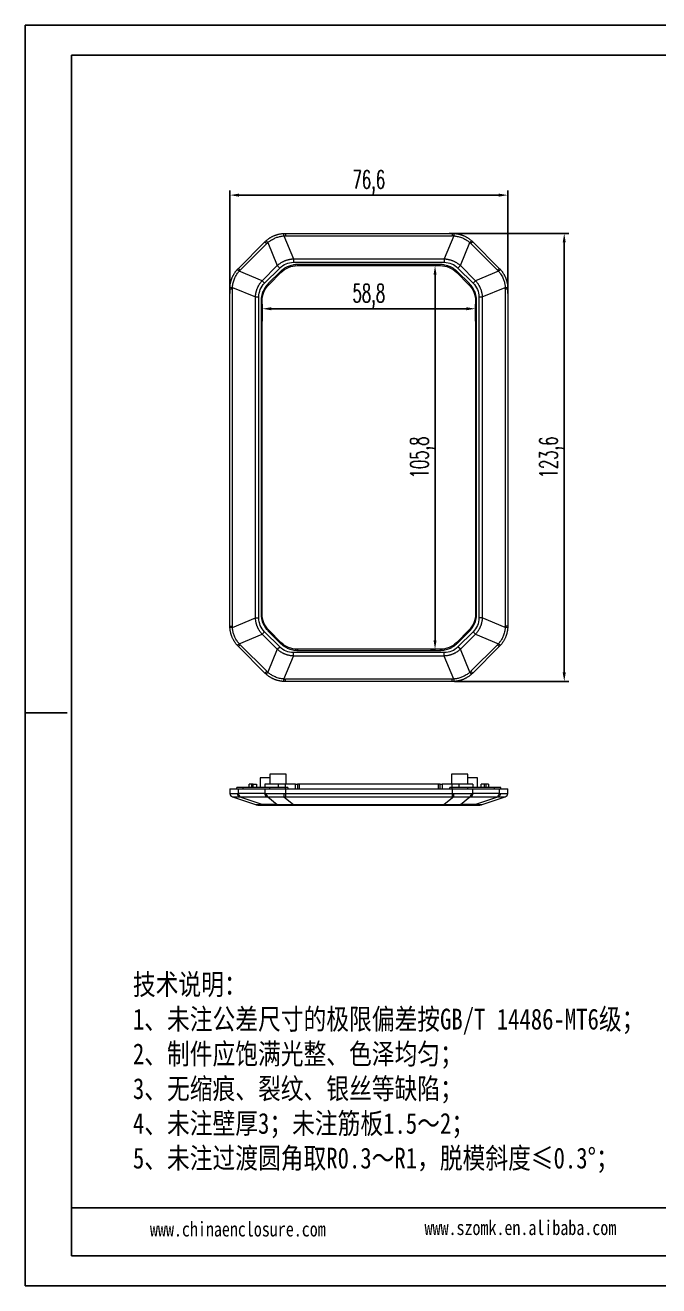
# Model space of a CAD drawing. Header units: inches. Extents: x 1153 to 4140, y 573 to 968.
# Drawn here: x 1796.2 to 1970.9, y 573 to 920.6 of the extents above; entities that cross this region are included whole.
import ezdxf

# ---------------------------------------------------------------- set-up
doc = ezdxf.new("R2010")
doc.units = ezdxf.units.IN
doc.layers.add('文字', color=81, linetype='Continuous')
doc.styles.add('SLDTEXTSTYLE2', font='TXT', dxfattribs={"width": 0.6, "bigfont": 'bigfont'})
doc.styles.add('宋体', font='', dxfattribs={"width": 0.8, "height": 3.5})
doc.styles.get('宋体').set_extended_font_data('SimSun')
doc.dimstyles.new('5', dxfattribs={"dimtxt": 5, "dimasz": 2.5, "dimexe": 1.25, "dimexo": 0.625, "dimtad": 1, "dimtxsty": 'SLDTEXTSTYLE2', "dimcen": 2.5, "dimclrd": 256, "dimclre": 256, "dimclrt": 256, "dimadec": 0, "dimazin": 0, "dimtfac": 1, "dimtmove": 0, "dimatfit": 3, "dimfxl": 1, "dimarcsym": 0})

# ---------------------------------------------------------------- blocks, each defined once
blk = doc.blocks.new('*D62')
at = {"lineweight": -2, "transparency": 16777216}
for p, q in [((1852.64, 846.6), (1852.64, 874.99)), ((1926.74, 873.74), (1855.14, 873.74)), ((1929.24, 846.6), (1929.24, 874.99))]:
    blk.add_line(p, q, dxfattribs=at)
at = {"transparency": 16777216}
for points in [[(1855.14, 874.15), (1855.14, 873.32), (1852.64, 873.74)], [(1926.74, 874.15), (1926.74, 873.32), (1929.24, 873.74)]]:
    blk.add_solid(points, dxfattribs=at)
at = {"layer": 'Defpoints', "color": 0, "transparency": 16777216}
for p in [(1852.64, 873.74), (1852.64, 845.97), (1929.24, 845.97)]:
    blk.add_point(p, dxfattribs=at)
at = {"transparency": 16777216, "insert": (1890.94, 877.28), "char_height": 5, "attachment_point": 5, "style": 'SLDTEXTSTYLE2'}
blk.add_mtext('76,6', dxfattribs=at)
blk = doc.blocks.new('*D63')
at = {"lineweight": -2, "transparency": 16777216}
for p, q in [((1913.06, 863.19), (1946.05, 863.19)), ((1944.8, 860.69), (1944.8, 742.09)), ((1914.55, 739.59), (1946.05, 739.59))]:
    blk.add_line(p, q, dxfattribs=at)
at = {"transparency": 16777216}
for points in [[(1944.38, 860.69), (1945.21, 860.69), (1944.8, 863.19)], [(1944.38, 742.09), (1945.21, 742.09), (1944.8, 739.59)]]:
    blk.add_solid(points, dxfattribs=at)
at = {"layer": 'Defpoints', "color": 0, "transparency": 16777216}
for p in [(1912.43, 863.19), (1913.92, 739.59), (1944.8, 739.59)]:
    blk.add_point(p, dxfattribs=at)
at = {"transparency": 16777216, "insert": (1941.25, 801.39), "char_height": 5, "attachment_point": 5, "rotation": 90, "style": 'SLDTEXTSTYLE2'}
blk.add_mtext('123,6', dxfattribs=at)
blk = doc.blocks.new('*D64')
at = {"lineweight": -2, "transparency": 16777216}
for p, q in [((1861.54, 839), (1861.54, 843.65)), ((1864.04, 842.4), (1917.84, 842.4)), ((1920.34, 839), (1920.34, 843.65))]:
    blk.add_line(p, q, dxfattribs=at)
at = {"transparency": 16777216}
for points in [[(1864.04, 842.82), (1864.04, 841.98), (1861.54, 842.4)], [(1917.84, 842.82), (1917.84, 841.98), (1920.34, 842.4)]]:
    blk.add_solid(points, dxfattribs=at)
at = {"layer": 'Defpoints', "color": 0, "transparency": 16777216}
for p in [(1920.34, 842.4), (1861.54, 838.37), (1920.34, 838.37)]:
    blk.add_point(p, dxfattribs=at)
at = {"transparency": 16777216, "insert": (1890.94, 845.94), "char_height": 5, "attachment_point": 5, "style": 'SLDTEXTSTYLE2'}
blk.add_mtext('58,8', dxfattribs=at)
blk = doc.blocks.new('*D65')
at = {"lineweight": -2, "transparency": 16777216}
for p, q in [((1909.13, 854.29), (1910.44, 854.29)), ((1909.19, 851.79), (1909.19, 750.99)), ((1909.31, 748.49), (1907.94, 748.49))]:
    blk.add_line(p, q, dxfattribs=at)
at = {"transparency": 16777216}
for points in [[(1908.77, 851.79), (1909.6, 851.79), (1909.19, 854.29)], [(1908.77, 750.99), (1909.6, 750.99), (1909.19, 748.49)]]:
    blk.add_solid(points, dxfattribs=at)
at = {"layer": 'Defpoints', "color": 0, "transparency": 16777216}
for p in [(1908.5, 854.29), (1909.19, 748.49), (1909.93, 748.49)]:
    blk.add_point(p, dxfattribs=at)
at = {"transparency": 16777216, "insert": (1905.65, 801.39), "char_height": 5, "attachment_point": 5, "rotation": 90, "style": 'SLDTEXTSTYLE2'}
blk.add_mtext('105,8', dxfattribs=at)

msp = doc.modelspace()

# ---------------------------------------------------------------- linework, layer by layer
for p, q in [((1796.218, 920.597), (2287.881, 920.597)), ((1796.218, 920.597), (1796.218, 572.957)), ((1808.94, 912.32), (2279.603, 912.32)), ((1808.94, 912.32), (1808.94, 581.234)), ((1796.218, 733.901), (1796.218, 572.957)), ((1807.784, 730.975), (1796.218, 730.975)), ((1981.626, 594.477), (1808.94, 594.477)), ((1808.94, 581.234), (2279.603, 581.234)), ((1796.218, 572.957), (2287.881, 572.957)), ((1796.218, 572.957), (2023.84, 572.957))]:
    msp.add_line(p, q)
at = {"color": 7, "linetype": 'Continuous', "lineweight": 15}
for p, q in [((1867.545, 862.499), (1870.172, 856.157)), ((1867.951, 863.195), (1867.951, 862.511)), ((1867.951, 863.195), (1913.924, 863.195)), ((1867.951, 862.511), (1913.924, 862.511)), ((1914.33, 862.499), (1911.702, 856.157)), ((1913.924, 863.195), (1913.924, 862.511)), ((1862.294, 860.852), (1854.98, 853.538)), ((1855.464, 853.054), (1862.778, 860.368)), ((1862.294, 860.852), (1862.778, 860.368)), ((1863.073, 860.647), (1865.7, 854.304)), ((1916.174, 854.304), (1918.802, 860.647)), ((1919.58, 860.852), (1919.097, 860.368)), ((1919.097, 860.368), (1926.411, 853.054)), ((1926.894, 853.538), (1919.58, 860.852)), ((1870.172, 856.157), (1870.172, 855.208)), ((1870.172, 856.157), (1911.702, 856.157)), ((1870.172, 855.208), (1911.702, 855.208)), ((1911.702, 856.157), (1911.702, 855.208)), ((1854.98, 853.538), (1855.464, 853.054)), ((1861.528, 850.132), (1855.185, 852.759)), ((1865.7, 854.304), (1861.528, 850.132)), ((1862.199, 849.461), (1866.371, 853.633)), ((1866.507, 852.609), (1863.223, 849.325)), ((1863.435, 849.113), (1866.719, 852.397)), ((1865.7, 854.304), (1866.371, 853.633)), ((1866.719, 852.397), (1866.507, 852.609)), ((1910.575, 854.595), (1871.3, 854.595)), ((1871.3, 854.595), (1871.3, 854.295)), ((1871.3, 854.295), (1910.575, 854.295)), ((1910.575, 854.295), (1910.575, 854.595)), ((1915.155, 852.397), (1915.368, 852.609)), ((1915.155, 852.397), (1918.44, 849.113)), ((1918.652, 849.325), (1915.368, 852.609)), ((1916.174, 854.304), (1915.504, 853.633)), ((1915.504, 853.633), (1919.676, 849.461)), ((1920.347, 850.132), (1916.174, 854.304)), ((1926.689, 852.759), (1920.347, 850.132)), ((1926.894, 853.538), (1926.411, 853.054)), ((1853.333, 848.287), (1859.675, 845.66)), ((1861.528, 850.132), (1862.199, 849.461)), ((1863.435, 849.113), (1863.223, 849.325)), ((1918.44, 849.113), (1918.652, 849.325)), ((1920.347, 850.132), (1919.676, 849.461)), ((1922.199, 845.66), (1928.542, 848.287)), ((1852.637, 847.881), (1853.321, 847.881)), ((1852.637, 754.908), (1852.637, 847.881)), ((1853.321, 754.908), (1853.321, 847.881)), ((1859.675, 757.13), (1859.675, 845.66)), ((1859.675, 845.66), (1860.624, 845.66)), ((1860.624, 757.13), (1860.624, 845.66)), ((1921.251, 845.66), (1921.251, 757.13)), ((1921.251, 845.66), (1922.199, 845.66)), ((1922.199, 845.66), (1922.199, 757.13)), ((1928.554, 847.881), (1928.554, 754.908)), ((1928.554, 847.881), (1929.237, 847.881)), ((1929.237, 847.881), (1929.237, 754.908)), ((1861.237, 844.532), (1861.237, 758.258)), ((1861.537, 844.532), (1861.237, 844.532)), ((1861.537, 758.258), (1861.537, 844.532)), ((1920.337, 844.532), (1920.337, 758.258)), ((1920.337, 844.532), (1920.637, 844.532)), ((1920.637, 758.258), (1920.637, 844.532)), ((1861.537, 758.258), (1861.237, 758.258)), ((1920.337, 758.258), (1920.637, 758.258)), ((1852.637, 754.908), (1853.321, 754.908)), ((1853.333, 754.503), (1859.675, 757.13)), ((1859.675, 757.13), (1860.624, 757.13)), ((1922.199, 757.13), (1921.251, 757.13)), ((1928.542, 754.503), (1922.199, 757.13)), ((1929.237, 754.908), (1928.554, 754.908)), ((1855.185, 750.03), (1861.528, 752.658)), ((1861.528, 752.658), (1862.199, 753.328)), ((1861.528, 752.658), (1865.7, 748.485)), ((1866.371, 749.156), (1862.199, 753.328)), ((1863.435, 753.677), (1863.223, 753.465)), ((1863.223, 753.465), (1866.507, 750.18)), ((1866.719, 750.392), (1863.435, 753.677)), ((1918.44, 753.677), (1915.155, 750.392)), ((1915.368, 750.18), (1918.652, 753.465)), ((1919.676, 753.328), (1915.504, 749.156)), ((1916.174, 748.485), (1920.347, 752.658)), ((1918.44, 753.677), (1918.652, 753.465)), ((1920.347, 752.658), (1919.676, 753.328)), ((1920.347, 752.658), (1926.689, 750.03)), ((1854.98, 749.252), (1855.464, 749.735)), ((1854.98, 749.252), (1862.294, 741.938)), ((1862.778, 742.421), (1855.464, 749.735)), ((1865.7, 748.485), (1863.073, 742.143)), ((1865.7, 748.485), (1866.371, 749.156)), ((1866.719, 750.392), (1866.507, 750.18)), ((1911.702, 747.582), (1870.172, 747.582)), ((1870.172, 746.633), (1870.172, 747.582)), ((1871.3, 748.495), (1871.3, 748.195)), ((1910.575, 748.495), (1871.3, 748.495)), ((1871.3, 748.195), (1910.575, 748.195)), ((1910.575, 748.495), (1910.575, 748.195)), ((1911.702, 746.633), (1911.702, 747.582)), ((1915.155, 750.392), (1915.368, 750.18)), ((1916.174, 748.485), (1915.504, 749.156)), ((1918.802, 742.143), (1916.174, 748.485)), ((1926.411, 749.735), (1919.097, 742.421)), ((1919.58, 741.938), (1926.894, 749.252)), ((1926.894, 749.252), (1926.411, 749.735)), ((1867.545, 740.29), (1870.172, 746.633)), ((1911.702, 746.633), (1870.172, 746.633)), ((1914.33, 740.29), (1911.702, 746.633)), ((1862.294, 741.938), (1862.778, 742.421)), ((1919.58, 741.938), (1919.097, 742.421)), ((1913.924, 740.279), (1867.951, 740.279)), ((1867.951, 739.595), (1867.951, 740.279)), ((1913.924, 739.595), (1867.951, 739.595)), ((1913.924, 739.595), (1913.924, 740.279)), ((1861.025, 713.036), (1860.977, 710.336)), ((1863.687, 713.036), (1861.025, 713.036)), ((1863.687, 714.036), (1863.687, 711.336)), ((1868.187, 714.036), (1863.687, 714.036)), ((1868.187, 711.336), (1868.187, 714.036)), ((1913.687, 714.036), (1913.687, 711.336)), ((1918.187, 714.036), (1913.687, 714.036)), ((1918.187, 711.336), (1918.187, 714.036)), ((1920.85, 713.036), (1918.187, 713.036)), ((1920.897, 710.336), (1920.85, 713.036)), ((1852.637, 710.036), (1852.637, 708.757)), ((1852.637, 710.036), (1854.98, 710.036)), ((1854.537, 710.036), (1854.537, 710.336)), ((1856.324, 710.336), (1854.537, 710.336)), ((1854.98, 708.757), (1854.98, 710.036)), ((1854.98, 710.036), (1862.294, 710.036)), ((1863.638, 710.336), (1856.324, 710.336)), ((1857.937, 710.336), (1857.937, 711.336)), ((1858.728, 711.336), (1857.937, 711.336)), ((1859.044, 711.336), (1858.728, 711.336)), ((1859.044, 710.336), (1859.044, 711.336)), ((1859.044, 711.336), (1859.963, 711.336)), ((1859.963, 711.336), (1859.963, 710.336)), ((1862.226, 711.336), (1862.226, 710.336)), ((1866.042, 711.336), (1862.226, 711.336)), ((1862.294, 710.036), (1867.951, 710.036)), ((1862.294, 710.036), (1862.294, 708.757)), ((1867.951, 710.336), (1863.638, 710.336)), ((1867.951, 711.336), (1866.042, 711.336)), ((1870.737, 711.336), (1867.951, 711.336)), ((1868.637, 710.336), (1867.951, 710.336)), ((1867.951, 710.036), (1867.951, 708.757)), ((1867.951, 710.036), (1913.924, 710.036)), ((1868.637, 710.336), (1868.637, 710.036)), ((1870.737, 711.336), (1871.237, 711.336)), ((1871.237, 711.336), (1871.237, 710.036)), ((1871.737, 711.336), (1871.237, 711.336)), ((1910.137, 711.336), (1871.737, 711.336)), ((1910.637, 711.336), (1910.137, 711.336)), ((1910.637, 710.036), (1910.637, 711.336)), ((1910.637, 711.336), (1911.137, 711.336)), ((1913.924, 711.336), (1911.137, 711.336)), ((1913.924, 710.336), (1913.237, 710.336)), ((1913.237, 710.036), (1913.237, 710.336)), ((1915.833, 711.336), (1913.924, 711.336)), ((1918.237, 710.336), (1913.924, 710.336)), ((1913.924, 710.036), (1913.924, 708.757)), ((1913.924, 710.036), (1919.58, 710.036)), ((1919.649, 711.336), (1915.833, 711.336)), ((1925.551, 710.336), (1918.237, 710.336)), ((1919.58, 708.757), (1919.58, 710.036)), ((1919.58, 710.036), (1926.894, 710.036)), ((1919.649, 711.336), (1919.649, 710.336)), ((1922.831, 711.336), (1921.911, 711.336)), ((1921.911, 710.336), (1921.911, 711.336)), ((1922.831, 710.336), (1922.831, 711.336)), ((1923.147, 711.336), (1922.831, 711.336)), ((1923.937, 711.336), (1923.147, 711.336)), ((1923.937, 711.336), (1923.937, 710.336)), ((1927.337, 710.336), (1925.551, 710.336)), ((1926.894, 710.036), (1926.894, 708.757)), ((1926.894, 710.036), (1929.237, 710.036)), ((1927.337, 710.036), (1927.337, 710.336)), ((1929.237, 708.757), (1929.237, 710.036)), ((1853.333, 707.805), (1859.675, 705.69)), ((1862.294, 708.757), (1854.98, 708.757)), ((1861.528, 705.69), (1855.185, 707.805)), ((1855.464, 707.809), (1862.778, 707.809)), ((1863.073, 707.805), (1865.7, 705.69)), ((1867.545, 707.805), (1870.172, 705.69)), ((1867.951, 708.757), (1867.951, 707.809)), ((1867.951, 708.757), (1913.924, 708.757)), ((1867.951, 707.809), (1913.924, 707.809)), ((1914.33, 707.805), (1911.702, 705.69)), ((1913.924, 708.757), (1913.924, 707.809)), ((1916.174, 705.69), (1918.802, 707.805)), ((1919.097, 707.809), (1926.411, 707.809)), ((1926.894, 708.757), (1919.58, 708.757)), ((1926.689, 707.805), (1920.347, 705.69)), ((1922.199, 705.69), (1928.542, 707.805)), ((1859.839, 705.675), (1860.144, 705.575)), ((1865.7, 705.69), (1861.528, 705.69)), ((1862.199, 705.536), (1866.371, 705.536)), ((1870.172, 705.69), (1911.702, 705.69)), ((1870.172, 705.69), (1870.172, 705.536)), ((1870.172, 705.536), (1911.702, 705.536)), ((1911.702, 705.69), (1911.702, 705.536)), ((1915.504, 705.536), (1919.676, 705.536)), ((1920.347, 705.69), (1916.174, 705.69)), ((1921.731, 705.575), (1922.035, 705.675))]:
    msp.add_line(p, q, dxfattribs=at)
at = {"color": 8, "linetype": 'Continuous', "lineweight": 15}
for p, q in [((1856.324, 710.036), (1856.324, 710.336)), ((1858.728, 710.336), (1858.728, 711.336)), ((1863.638, 710.036), (1863.638, 710.336)), ((1866.042, 710.336), (1866.042, 711.336)), ((1867.951, 710.336), (1867.951, 711.336)), ((1867.951, 710.036), (1867.951, 710.336)), ((1870.737, 710.036), (1870.737, 711.336)), ((1871.737, 711.336), (1871.737, 710.036)), ((1910.137, 710.036), (1910.137, 711.336)), ((1911.137, 711.336), (1911.137, 710.036)), ((1913.924, 710.336), (1913.924, 711.336)), ((1913.924, 710.036), (1913.924, 710.336)), ((1915.833, 710.336), (1915.833, 711.336)), ((1918.237, 710.036), (1918.237, 710.336)), ((1923.147, 711.336), (1923.147, 710.336)), ((1925.551, 710.036), (1925.551, 710.336))]:
    msp.add_line(p, q, dxfattribs=at)
at = {"color": 7, "linetype": 'Continuous', "lineweight": 15}
for centre, radius, start, end in [((1859.883, 862.191), 7.668, 2.30075, 7.41719), ((1921.992, 862.191), 7.668, 172.58281, 177.69925), ((1868.709, 865.847), 7.668, 217.58281, 222.69925), ((1913.166, 865.847), 7.668, 317.30075, 322.41719), ((1849.985, 847.123), 7.668, 47.30075, 52.41719), ((1931.89, 847.123), 7.668, 127.58281, 132.69925), ((1853.641, 855.949), 7.668, 262.58281, 267.69925), ((1928.234, 855.949), 7.668, 272.30075, 277.41719), ((1853.641, 746.84), 7.668, 92.30075, 97.41719), ((1928.234, 746.84), 7.668, 82.58281, 87.69925), ((1849.985, 755.666), 7.668, 307.58281, 312.69925), ((1931.89, 755.666), 7.668, 227.30075, 232.41719), ((1868.709, 736.942), 7.668, 137.30075, 142.41719), ((1913.166, 736.942), 7.668, 37.58281, 42.69925), ((1859.883, 740.598), 7.668, 352.58281, 357.69925), ((1921.992, 740.598), 7.668, 182.30075, 187.41719), ((1853.637, 708.757), 1, 180, 251.56505), ((1853.649, 708.751), 0.998, 179.8977, 251.53352), ((1855.692, 708.703), 1.032, 177.20915, 240.55502), ((1856.008, 708.683), 1.03, 175.88916, 238.12232), ((1863.322, 708.683), 1.03, 175.88916, 238.12232), ((1863.659, 708.654), 1.032, 174.48419, 235.40972), ((1875.351, 708.758), 7.864, 180.03299, 186.96222), ((1906.523, 708.758), 7.864, 353.0381, 359.9668), ((1918.216, 708.654), 1.032, 304.5905, 5.51559), ((1918.553, 708.683), 1.03, 301.87782, 4.11053), ((1925.867, 708.683), 1.03, 301.87754, 4.11081), ((1926.182, 708.703), 1.032, 299.44495, 2.79105), ((1928.226, 708.751), 0.998, 288.46671, 0.10207), ((1928.237, 708.757), 1, 288.43495, 0), ((1860.624, 708.536), 3, 251.56505, 270), ((1862.206, 707.105), 1.569, 244.40082, 269.74839), ((1866.378, 707.105), 1.568, 244.40049, 269.74872), ((1915.497, 707.105), 1.568, 270.25136, 295.59943), ((1919.669, 707.105), 1.568, 270.25128, 295.59951), ((1921.251, 708.536), 3, 270, 288.43495)]:
    msp.add_arc(centre, radius, start, end, dxfattribs=at)
for points, knots in [([(1862.632, 861.17), (1862.703, 861.232), (1862.844, 861.355), (1863.065, 861.531), (1863.291, 861.699), (1863.523, 861.859), (1863.76, 862.011), (1864.003, 862.155), (1864.251, 862.289), (1864.503, 862.415), (1864.759, 862.532), (1865.02, 862.64), (1865.284, 862.739), (1865.551, 862.828), (1865.821, 862.908), (1866.094, 862.978), (1866.37, 863.039), (1866.647, 863.089), (1866.926, 863.13), (1867.206, 863.162), (1867.393, 863.175), (1867.487, 863.181)], [0, 0, 0, 0, 0.0526358, 0.1052702, 0.1579034, 0.2105355, 0.2631667, 0.3157971, 0.3684269, 0.4210563, 0.4736855, 0.5263145, 0.5789437, 0.6315731, 0.6842029, 0.7368333, 0.7894645, 0.8420966, 0.8947298, 0.9473642, 1, 1, 1, 1]), ([(1863.073, 860.647), (1863.143, 860.706), (1863.317, 860.854), (1863.645, 861.102), (1864.096, 861.403), (1864.614, 861.692), (1865.135, 861.931), (1865.618, 862.113), (1866.089, 862.258), (1866.569, 862.371), (1867.054, 862.455), (1867.382, 862.485), (1867.545, 862.499)], [0, 0, 0, 0, 0.0556245, 0.1392341, 0.2508082, 0.3856401, 0.4999802, 0.5999714, 0.6999586, 0.799947, 0.8999513, 1, 1, 1, 1]), ([(1867.487, 863.181), (1867.564, 863.185), (1867.719, 863.193), (1867.874, 863.194), (1867.951, 863.195)], [0, 0, 0, 0, 0.500088, 1, 1, 1, 1]), ([(1913.924, 863.195), (1914.001, 863.194), (1914.156, 863.193), (1914.31, 863.185), (1914.387, 863.181)], [0, 0, 0, 0, 0.499912, 1, 1, 1, 1]), ([(1914.33, 862.499), (1914.262, 862.503), (1914.127, 862.509), (1913.991, 862.51), (1913.924, 862.511)], [0, 0, 0, 0, 0.5000231, 1, 1, 1, 1]), ([(1914.33, 862.499), (1914.42, 862.492), (1914.648, 862.473), (1915.056, 862.417), (1915.588, 862.311), (1916.158, 862.149), (1916.696, 861.949), (1917.166, 861.736), (1917.601, 861.505), (1918.021, 861.246), (1918.424, 860.963), (1918.676, 860.752), (1918.802, 860.647)], [0, 0, 0, 0, 0.0556245, 0.1392341, 0.2508082, 0.3856401, 0.4999802, 0.5999714, 0.6999586, 0.799947, 0.8999513, 1, 1, 1, 1]), ([(1914.387, 863.181), (1914.481, 863.175), (1914.669, 863.162), (1914.949, 863.13), (1915.228, 863.089), (1915.505, 863.039), (1915.78, 862.978), (1916.053, 862.908), (1916.324, 862.828), (1916.591, 862.739), (1916.855, 862.64), (1917.115, 862.532), (1917.372, 862.415), (1917.624, 862.289), (1917.872, 862.155), (1918.114, 862.011), (1918.352, 861.859), (1918.584, 861.699), (1918.81, 861.531), (1919.031, 861.355), (1919.172, 861.232), (1919.243, 861.17)], [0, 0, 0, 0, 0.0526358, 0.1052702, 0.1579034, 0.2105355, 0.2631667, 0.3157971, 0.3684269, 0.4210563, 0.4736855, 0.5263145, 0.5789437, 0.6315731, 0.6842029, 0.7368333, 0.7894645, 0.8420966, 0.8947298, 0.9473642, 1, 1, 1, 1]), ([(1862.294, 860.852), (1862.349, 860.906), (1862.459, 861.015), (1862.574, 861.118), (1862.632, 861.17)], [0, 0, 0, 0, 0.499912, 1, 1, 1, 1]), ([(1919.243, 861.17), (1919.3, 861.118), (1919.415, 861.015), (1919.525, 860.906), (1919.58, 860.852)], [0, 0, 0, 0, 0.500088, 1, 1, 1, 1]), ([(1865.7, 854.304), (1865.771, 854.367), (1865.911, 854.491), (1866.129, 854.667), (1866.35, 854.834), (1866.577, 854.991), (1866.807, 855.138), (1867.042, 855.276), (1867.281, 855.404), (1867.524, 855.522), (1867.771, 855.63), (1868.022, 855.728), (1868.277, 855.817), (1868.537, 855.895), (1868.8, 855.964), (1869.067, 856.023), (1869.338, 856.072), (1869.613, 856.11), (1869.891, 856.14), (1870.078, 856.151), (1870.172, 856.157)], [0, 0, 0, 0, 0.05721063, 0.11384505, 0.16997044, 0.22565581, 0.28097182, 0.33599057, 0.39078531, 0.44543019, 0.5, 0.55456981, 0.60921469, 0.66400943, 0.71902818, 0.77434419, 0.83002956, 0.88615495, 0.94278937, 1, 1, 1, 1]), ([(1911.702, 856.157), (1911.796, 856.151), (1911.984, 856.14), (1912.262, 856.11), (1912.537, 856.072), (1912.808, 856.023), (1913.075, 855.964), (1913.338, 855.895), (1913.597, 855.817), (1913.853, 855.728), (1914.104, 855.63), (1914.351, 855.522), (1914.594, 855.404), (1914.833, 855.276), (1915.068, 855.138), (1915.298, 854.991), (1915.524, 854.834), (1915.746, 854.667), (1915.964, 854.491), (1916.104, 854.367), (1916.174, 854.304)], [0, 0, 0, 0, 0.0572106, 0.113845, 0.1699704, 0.2256558, 0.2809718, 0.3359906, 0.3907853, 0.4454302, 0.5, 0.5545698, 0.6092147, 0.6640094, 0.7190282, 0.7743442, 0.8300296, 0.886155, 0.9427894, 1, 1, 1, 1]), ([(1852.651, 848.345), (1852.657, 848.439), (1852.67, 848.626), (1852.702, 848.906), (1852.743, 849.185), (1852.793, 849.462), (1852.854, 849.738), (1852.924, 850.011), (1853.004, 850.281), (1853.093, 850.548), (1853.192, 850.812), (1853.3, 851.073), (1853.417, 851.329), (1853.543, 851.582), (1853.678, 851.829), (1853.821, 852.072), (1853.973, 852.309), (1854.133, 852.541), (1854.301, 852.767), (1854.477, 852.988), (1854.6, 853.13), (1854.662, 853.2)], [0, 0, 0, 0, 0.0526358, 0.1052702, 0.1579034, 0.2105355, 0.2631667, 0.3157971, 0.3684269, 0.4210563, 0.4736855, 0.5263145, 0.5789437, 0.6315731, 0.6842029, 0.7368333, 0.7894645, 0.8420966, 0.8947298, 0.9473642, 1, 1, 1, 1]), ([(1853.333, 848.287), (1853.34, 848.378), (1853.359, 848.606), (1853.415, 849.014), (1853.521, 849.545), (1853.683, 850.116), (1853.883, 850.653), (1854.096, 851.124), (1854.327, 851.559), (1854.586, 851.978), (1854.869, 852.381), (1855.08, 852.633), (1855.185, 852.759)], [0, 0, 0, 0, 0.0556245, 0.1392341, 0.2508082, 0.3856401, 0.4999802, 0.5999714, 0.6999586, 0.799947, 0.8999513, 1, 1, 1, 1]), ([(1854.662, 853.2), (1854.714, 853.258), (1854.818, 853.373), (1854.926, 853.483), (1854.98, 853.538)], [0, 0, 0, 0, 0.500088, 1, 1, 1, 1]), ([(1871.3, 854.595), (1871.231, 854.594), (1871.083, 854.593), (1870.846, 854.581), (1870.58, 854.558), (1870.285, 854.52), (1869.823, 854.438), (1869.289, 854.299), (1868.709, 854.084), (1868.142, 853.825), (1867.612, 853.514), (1867.136, 853.171), (1866.794, 852.886), (1866.597, 852.696), (1866.507, 852.609)], [0, 0, 0, 0, 0.0389506, 0.0835395, 0.1337392, 0.1895055, 0.2507782, 0.3982809, 0.5000826, 0.5989604, 0.7493541, 0.8458529, 0.92946, 1, 1, 1, 1]), ([(1866.719, 852.397), (1867.323, 853.001), (1868.035, 853.499), (1869.59, 854.143), (1870.44, 854.295), (1871.3, 854.295)], [0, 0, 0, 0, 0.5, 0.5, 1, 1, 1, 1]), ([(1915.368, 852.609), (1915.318, 852.658), (1915.212, 852.762), (1915.036, 852.921), (1914.832, 853.092), (1914.597, 853.274), (1914.213, 853.543), (1913.736, 853.823), (1913.174, 854.081), (1912.59, 854.298), (1911.995, 854.454), (1911.416, 854.547), (1910.973, 854.588), (1910.7, 854.593), (1910.575, 854.595)], [0, 0, 0, 0, 0.0389506, 0.0835395, 0.1337392, 0.1895055, 0.2507782, 0.3982809, 0.5000826, 0.5989604, 0.7493541, 0.8458529, 0.92946, 1, 1, 1, 1]), ([(1910.575, 854.295), (1911.429, 854.295), (1912.284, 854.143), (1913.839, 853.499), (1914.547, 853.006), (1915.155, 852.397)], [0, 0, 0, 0, 0.5, 0.5, 1, 1, 1, 1]), ([(1926.689, 852.759), (1926.748, 852.689), (1926.896, 852.515), (1927.145, 852.187), (1927.446, 851.736), (1927.735, 851.218), (1927.973, 850.697), (1928.156, 850.214), (1928.3, 849.743), (1928.413, 849.263), (1928.498, 848.778), (1928.527, 848.451), (1928.542, 848.287)], [0, 0, 0, 0, 0.0556245, 0.1392341, 0.2508082, 0.3856401, 0.4999802, 0.5999714, 0.6999586, 0.799947, 0.8999513, 1, 1, 1, 1]), ([(1926.894, 853.538), (1926.948, 853.483), (1927.057, 853.373), (1927.161, 853.258), (1927.213, 853.2)], [0, 0, 0, 0, 0.499912, 1, 1, 1, 1]), ([(1927.213, 853.2), (1927.274, 853.13), (1927.398, 852.988), (1927.574, 852.767), (1927.742, 852.541), (1927.902, 852.309), (1928.054, 852.072), (1928.197, 851.829), (1928.332, 851.582), (1928.458, 851.329), (1928.575, 851.073), (1928.683, 850.812), (1928.781, 850.548), (1928.871, 850.281), (1928.95, 850.011), (1929.021, 849.738), (1929.081, 849.462), (1929.132, 849.185), (1929.173, 848.906), (1929.205, 848.626), (1929.217, 848.439), (1929.224, 848.345)], [0, 0, 0, 0, 0.0526358, 0.1052702, 0.1579034, 0.2105355, 0.2631667, 0.3157971, 0.3684269, 0.4210563, 0.4736855, 0.5263145, 0.5789437, 0.6315731, 0.6842029, 0.7368333, 0.7894645, 0.8420966, 0.8947298, 0.9473642, 1, 1, 1, 1]), ([(1852.637, 847.881), (1852.638, 847.958), (1852.639, 848.113), (1852.647, 848.268), (1852.651, 848.345)], [0, 0, 0, 0, 0.499912, 1, 1, 1, 1]), ([(1853.333, 848.287), (1853.329, 848.219), (1853.323, 848.084), (1853.322, 847.949), (1853.321, 847.881)], [0, 0, 0, 0, 0.50002309, 1, 1, 1, 1]), ([(1859.675, 845.66), (1859.681, 845.754), (1859.692, 845.941), (1859.722, 846.219), (1859.761, 846.494), (1859.809, 846.765), (1859.868, 847.032), (1859.937, 847.295), (1860.016, 847.555), (1860.104, 847.81), (1860.202, 848.061), (1860.31, 848.308), (1860.428, 848.552), (1860.556, 848.79), (1860.694, 849.025), (1860.841, 849.256), (1860.998, 849.482), (1861.165, 849.703), (1861.341, 849.921), (1861.465, 850.061), (1861.528, 850.132)], [0, 0, 0, 0, 0.05721063, 0.11384505, 0.16997044, 0.22565581, 0.28097182, 0.33599057, 0.39078531, 0.44543019, 0.5, 0.55456981, 0.60921469, 0.66400943, 0.71902818, 0.77434419, 0.83002956, 0.88615495, 0.94278937, 1, 1, 1, 1]), ([(1863.223, 849.325), (1863.174, 849.276), (1863.071, 849.17), (1862.912, 848.994), (1862.74, 848.789), (1862.558, 848.554), (1862.289, 848.17), (1862.009, 847.694), (1861.751, 847.132), (1861.534, 846.548), (1861.378, 845.953), (1861.285, 845.374), (1861.244, 844.931), (1861.239, 844.657), (1861.237, 844.532)], [0, 0, 0, 0, 0.0389506, 0.0835395, 0.1337392, 0.1895055, 0.2507782, 0.3982809, 0.5000826, 0.5989604, 0.7493541, 0.8458529, 0.92946, 1, 1, 1, 1]), ([(1861.537, 844.532), (1861.537, 845.386), (1861.689, 846.241), (1862.333, 847.797), (1862.826, 848.505), (1863.435, 849.113)], [0, 0, 0, 0, 0.5, 0.5, 1, 1, 1, 1]), ([(1918.44, 849.113), (1919.044, 848.509), (1919.542, 847.797), (1920.186, 846.242), (1920.337, 845.392), (1920.337, 844.532)], [0, 0, 0, 0, 0.5, 0.5, 1, 1, 1, 1]), ([(1920.637, 844.532), (1920.637, 844.601), (1920.635, 844.749), (1920.623, 844.986), (1920.6, 845.252), (1920.562, 845.547), (1920.481, 846.009), (1920.342, 846.543), (1920.127, 847.123), (1919.867, 847.69), (1919.557, 848.22), (1919.213, 848.696), (1918.929, 849.038), (1918.739, 849.235), (1918.652, 849.325)], [0, 0, 0, 0, 0.03895058, 0.08353954, 0.1337392, 0.18950547, 0.25077824, 0.39828089, 0.50008263, 0.59896042, 0.74935411, 0.84585291, 0.92946004, 1, 1, 1, 1]), ([(1920.347, 850.132), (1920.409, 850.061), (1920.534, 849.921), (1920.71, 849.703), (1920.877, 849.482), (1921.034, 849.256), (1921.181, 849.025), (1921.318, 848.79), (1921.446, 848.552), (1921.564, 848.308), (1921.672, 848.061), (1921.771, 847.81), (1921.859, 847.555), (1921.938, 847.295), (1922.006, 847.032), (1922.065, 846.765), (1922.114, 846.494), (1922.153, 846.219), (1922.182, 845.941), (1922.194, 845.754), (1922.199, 845.66)], [0, 0, 0, 0, 0.0572106, 0.113845, 0.1699704, 0.2256558, 0.2809718, 0.3359906, 0.3907853, 0.4454302, 0.5, 0.5545698, 0.6092147, 0.6640094, 0.7190282, 0.7743442, 0.8300296, 0.886155, 0.9427894, 1, 1, 1, 1]), ([(1928.554, 847.881), (1928.553, 847.949), (1928.552, 848.084), (1928.545, 848.219), (1928.542, 848.287)], [0, 0, 0, 0, 0.49997691, 1, 1, 1, 1]), ([(1929.224, 848.345), (1929.228, 848.268), (1929.236, 848.113), (1929.237, 847.958), (1929.237, 847.881)], [0, 0, 0, 0, 0.500088, 1, 1, 1, 1]), ([(1861.237, 758.258), (1861.238, 758.189), (1861.239, 758.04), (1861.252, 757.803), (1861.275, 757.537), (1861.312, 757.243), (1861.394, 756.781), (1861.533, 756.246), (1861.748, 755.667), (1862.007, 755.1), (1862.318, 754.569), (1862.661, 754.094), (1862.946, 753.751), (1863.136, 753.555), (1863.223, 753.465)], [0, 0, 0, 0, 0.0389506, 0.0835395, 0.1337392, 0.1895055, 0.2507782, 0.3982809, 0.5000826, 0.5989604, 0.7493541, 0.8458529, 0.92946, 1, 1, 1, 1]), ([(1863.435, 753.677), (1862.831, 754.281), (1862.333, 754.993), (1861.689, 756.548), (1861.537, 757.397), (1861.537, 758.258)], [0, 0, 0, 0, 0.5, 0.5, 1, 1, 1, 1]), ([(1920.337, 758.258), (1920.337, 757.403), (1920.186, 756.548), (1919.542, 754.993), (1919.048, 754.285), (1918.44, 753.677)], [0, 0, 0, 0, 0.5, 0.5, 1, 1, 1, 1]), ([(1918.652, 753.465), (1918.7, 753.514), (1918.804, 753.62), (1918.963, 753.796), (1919.135, 754), (1919.316, 754.235), (1919.586, 754.62), (1919.865, 755.096), (1920.123, 755.658), (1920.34, 756.242), (1920.496, 756.837), (1920.589, 757.416), (1920.631, 757.859), (1920.635, 758.132), (1920.637, 758.258)], [0, 0, 0, 0, 0.0389506, 0.0835395, 0.1337392, 0.1895055, 0.2507782, 0.3982809, 0.5000826, 0.5989604, 0.7493541, 0.8458529, 0.92946, 1, 1, 1, 1]), ([(1852.651, 754.445), (1852.647, 754.522), (1852.639, 754.676), (1852.638, 754.831), (1852.637, 754.908)], [0, 0, 0, 0, 0.5001005, 1, 1, 1, 1]), ([(1854.662, 749.589), (1854.6, 749.66), (1854.477, 749.802), (1854.301, 750.022), (1854.133, 750.248), (1853.973, 750.48), (1853.821, 750.718), (1853.678, 750.96), (1853.543, 751.208), (1853.417, 751.46), (1853.3, 751.717), (1853.192, 751.977), (1853.093, 752.241), (1853.004, 752.509), (1852.924, 752.779), (1852.854, 753.052), (1852.793, 753.327), (1852.743, 753.604), (1852.702, 753.883), (1852.67, 754.163), (1852.657, 754.351), (1852.651, 754.445)], [0, 0, 0, 0, 0.0526358, 0.1052702, 0.1579034, 0.2105355, 0.2631667, 0.3157971, 0.3684269, 0.4210563, 0.4736855, 0.5263145, 0.5789437, 0.6315731, 0.6842029, 0.7368333, 0.7894645, 0.8420966, 0.8947298, 0.9473642, 1, 1, 1, 1]), ([(1855.185, 750.03), (1855.126, 750.1), (1854.979, 750.274), (1854.73, 750.603), (1854.429, 751.054), (1854.14, 751.571), (1853.901, 752.093), (1853.719, 752.576), (1853.575, 753.047), (1853.461, 753.526), (1853.377, 754.012), (1853.347, 754.339), (1853.333, 754.503)], [0, 0, 0, 0, 0.0556245, 0.1392341, 0.2508082, 0.3856401, 0.4999802, 0.5999714, 0.6999586, 0.799947, 0.8999513, 1, 1, 1, 1]), ([(1861.528, 752.658), (1861.465, 752.728), (1861.341, 752.868), (1861.165, 753.086), (1860.998, 753.308), (1860.841, 753.534), (1860.694, 753.764), (1860.556, 753.999), (1860.428, 754.238), (1860.31, 754.481), (1860.202, 754.728), (1860.104, 754.98), (1860.016, 755.235), (1859.937, 755.494), (1859.868, 755.757), (1859.809, 756.024), (1859.761, 756.295), (1859.722, 756.57), (1859.692, 756.849), (1859.681, 757.036), (1859.675, 757.13)], [0, 0, 0, 0, 0.0572106, 0.113845, 0.1699704, 0.2256558, 0.2809718, 0.3359906, 0.3907853, 0.4454302, 0.5, 0.5545698, 0.6092147, 0.6640094, 0.7190282, 0.7743442, 0.8300296, 0.886155, 0.9427894, 1, 1, 1, 1]), ([(1922.199, 757.13), (1922.194, 757.036), (1922.182, 756.849), (1922.153, 756.57), (1922.114, 756.295), (1922.065, 756.024), (1922.006, 755.757), (1921.938, 755.494), (1921.859, 755.235), (1921.771, 754.98), (1921.672, 754.728), (1921.564, 754.481), (1921.446, 754.238), (1921.318, 753.999), (1921.181, 753.764), (1921.034, 753.534), (1920.877, 753.308), (1920.71, 753.086), (1920.534, 752.868), (1920.409, 752.728), (1920.347, 752.658)], [0, 0, 0, 0, 0.0572106, 0.113845, 0.1699704, 0.2256558, 0.2809718, 0.3359906, 0.3907853, 0.4454302, 0.5, 0.5545698, 0.6092147, 0.6640094, 0.7190282, 0.7743442, 0.8300296, 0.886155, 0.9427894, 1, 1, 1, 1]), ([(1928.542, 754.503), (1928.534, 754.412), (1928.515, 754.184), (1928.459, 753.776), (1928.353, 753.244), (1928.191, 752.674), (1927.991, 752.136), (1927.779, 751.666), (1927.548, 751.231), (1927.289, 750.812), (1927.005, 750.408), (1926.795, 750.156), (1926.689, 750.03)], [0, 0, 0, 0, 0.0556245, 0.1392341, 0.2508082, 0.3856401, 0.4999802, 0.5999714, 0.6999586, 0.799947, 0.8999513, 1, 1, 1, 1]), ([(1929.224, 754.445), (1929.217, 754.351), (1929.205, 754.163), (1929.173, 753.883), (1929.132, 753.604), (1929.081, 753.327), (1929.021, 753.052), (1928.95, 752.779), (1928.871, 752.509), (1928.781, 752.241), (1928.683, 751.977), (1928.575, 751.717), (1928.458, 751.46), (1928.332, 751.208), (1928.197, 750.96), (1928.054, 750.718), (1927.902, 750.48), (1927.742, 750.248), (1927.574, 750.022), (1927.398, 749.802), (1927.274, 749.66), (1927.213, 749.589)], [0, 0, 0, 0, 0.0526358, 0.1052702, 0.1579034, 0.2105355, 0.2631667, 0.3157971, 0.3684269, 0.4210563, 0.4736855, 0.5263145, 0.5789437, 0.6315731, 0.6842029, 0.7368333, 0.7894645, 0.8420966, 0.8947298, 0.9473642, 1, 1, 1, 1]), ([(1928.542, 754.503), (1928.545, 754.57), (1928.552, 754.705), (1928.553, 754.841), (1928.554, 754.908)], [0, 0, 0, 0, 0.50002309, 1, 1, 1, 1]), ([(1929.237, 754.908), (1929.237, 754.831), (1929.236, 754.676), (1929.228, 754.522), (1929.224, 754.445)], [0, 0, 0, 0, 0.4998995, 1, 1, 1, 1]), ([(1854.98, 749.252), (1854.926, 749.307), (1854.818, 749.417), (1854.714, 749.532), (1854.662, 749.589)], [0, 0, 0, 0, 0.499912, 1, 1, 1, 1]), ([(1870.172, 746.633), (1870.078, 746.639), (1869.891, 746.65), (1869.613, 746.679), (1869.338, 746.718), (1869.067, 746.767), (1868.8, 746.826), (1868.537, 746.894), (1868.277, 746.973), (1868.022, 747.061), (1867.771, 747.16), (1867.524, 747.268), (1867.281, 747.386), (1867.042, 747.514), (1866.807, 747.651), (1866.577, 747.798), (1866.35, 747.956), (1866.129, 748.122), (1865.911, 748.298), (1865.771, 748.423), (1865.7, 748.485)], [0, 0, 0, 0, 0.0572106, 0.113845, 0.1699704, 0.2256558, 0.2809718, 0.3359906, 0.3907853, 0.4454302, 0.5, 0.5545698, 0.6092147, 0.6640094, 0.7190282, 0.7743442, 0.8300296, 0.886155, 0.9427894, 1, 1, 1, 1]), ([(1866.507, 750.18), (1866.556, 750.132), (1866.662, 750.028), (1866.838, 749.869), (1867.043, 749.697), (1867.278, 749.516), (1867.662, 749.246), (1868.138, 748.967), (1868.7, 748.709), (1869.284, 748.492), (1869.879, 748.336), (1870.458, 748.243), (1870.902, 748.202), (1871.175, 748.197), (1871.3, 748.195)], [0, 0, 0, 0, 0.0389506, 0.0835395, 0.1337392, 0.1895055, 0.2507782, 0.3982809, 0.5000826, 0.5989604, 0.7493541, 0.8458529, 0.92946, 1, 1, 1, 1]), ([(1871.3, 748.495), (1870.446, 748.495), (1869.591, 748.646), (1868.035, 749.29), (1867.328, 749.784), (1866.719, 750.392)], [0, 0, 0, 0, 0.5, 0.5, 1, 1, 1, 1]), ([(1915.155, 750.392), (1914.551, 749.788), (1913.839, 749.291), (1912.284, 748.646), (1911.435, 748.495), (1910.575, 748.495)], [0, 0, 0, 0, 0.5, 0.5, 1, 1, 1, 1]), ([(1910.575, 748.195), (1910.644, 748.195), (1910.792, 748.197), (1911.029, 748.209), (1911.295, 748.232), (1911.589, 748.27), (1912.051, 748.351), (1912.586, 748.49), (1913.166, 748.705), (1913.732, 748.965), (1914.263, 749.275), (1914.738, 749.619), (1915.081, 749.903), (1915.278, 750.093), (1915.368, 750.18)], [0, 0, 0, 0, 0.0389506, 0.0835395, 0.1337392, 0.1895055, 0.2507782, 0.3982809, 0.5000826, 0.5989604, 0.7493541, 0.8458529, 0.92946, 1, 1, 1, 1]), ([(1916.174, 748.485), (1916.104, 748.423), (1915.964, 748.298), (1915.746, 748.122), (1915.524, 747.956), (1915.298, 747.798), (1915.068, 747.651), (1914.833, 747.514), (1914.594, 747.386), (1914.351, 747.268), (1914.104, 747.16), (1913.853, 747.061), (1913.597, 746.973), (1913.338, 746.894), (1913.075, 746.826), (1912.808, 746.767), (1912.537, 746.718), (1912.262, 746.679), (1911.984, 746.65), (1911.796, 746.639), (1911.702, 746.633)], [0, 0, 0, 0, 0.05721063, 0.11384505, 0.16997044, 0.22565581, 0.28097182, 0.33599057, 0.39078531, 0.44543019, 0.5, 0.55456981, 0.60921469, 0.66400943, 0.71902818, 0.77434419, 0.83002956, 0.88615495, 0.94278937, 1, 1, 1, 1]), ([(1927.213, 749.589), (1927.161, 749.532), (1927.057, 749.417), (1926.948, 749.307), (1926.894, 749.252)], [0, 0, 0, 0, 0.500088, 1, 1, 1, 1]), ([(1862.632, 741.619), (1862.574, 741.671), (1862.459, 741.775), (1862.349, 741.884), (1862.294, 741.938)], [0, 0, 0, 0, 0.500088, 1, 1, 1, 1]), ([(1867.487, 739.608), (1867.393, 739.615), (1867.206, 739.627), (1866.926, 739.659), (1866.647, 739.7), (1866.37, 739.751), (1866.094, 739.811), (1865.821, 739.882), (1865.551, 739.962), (1865.284, 740.051), (1865.02, 740.149), (1864.759, 740.257), (1864.503, 740.374), (1864.251, 740.5), (1864.003, 740.635), (1863.76, 740.778), (1863.523, 740.93), (1863.291, 741.09), (1863.065, 741.259), (1862.844, 741.434), (1862.703, 741.558), (1862.632, 741.619)], [0, 0, 0, 0, 0.0526358, 0.1052702, 0.1579034, 0.2105355, 0.2631667, 0.3157971, 0.3684269, 0.4210563, 0.4736855, 0.5263145, 0.5789437, 0.6315731, 0.6842029, 0.7368333, 0.7894645, 0.8420966, 0.8947298, 0.9473642, 1, 1, 1, 1]), ([(1867.545, 740.29), (1867.454, 740.298), (1867.226, 740.317), (1866.818, 740.373), (1866.287, 740.479), (1865.717, 740.641), (1865.179, 740.841), (1864.708, 741.053), (1864.273, 741.284), (1863.854, 741.543), (1863.451, 741.827), (1863.199, 742.037), (1863.073, 742.143)], [0, 0, 0, 0, 0.0556245, 0.1392341, 0.2508082, 0.3856401, 0.4999802, 0.5999714, 0.6999586, 0.799947, 0.8999513, 1, 1, 1, 1]), ([(1918.802, 742.143), (1918.732, 742.084), (1918.558, 741.936), (1918.229, 741.687), (1917.779, 741.386), (1917.261, 741.097), (1916.739, 740.859), (1916.256, 740.676), (1915.785, 740.532), (1915.306, 740.419), (1914.82, 740.334), (1914.493, 740.305), (1914.33, 740.29)], [0, 0, 0, 0, 0.0556245, 0.139234, 0.2508082, 0.3856401, 0.4999802, 0.5999714, 0.6999586, 0.799947, 0.8999513, 1, 1, 1, 1]), ([(1919.243, 741.619), (1919.172, 741.558), (1919.031, 741.434), (1918.81, 741.259), (1918.584, 741.09), (1918.352, 740.93), (1918.114, 740.778), (1917.872, 740.635), (1917.624, 740.5), (1917.372, 740.374), (1917.115, 740.257), (1916.855, 740.149), (1916.591, 740.051), (1916.324, 739.962), (1916.053, 739.882), (1915.78, 739.811), (1915.505, 739.751), (1915.228, 739.7), (1914.949, 739.659), (1914.669, 739.627), (1914.481, 739.615), (1914.387, 739.608)], [0, 0, 0, 0, 0.0526358, 0.1052702, 0.1579034, 0.2105355, 0.2631667, 0.3157971, 0.3684269, 0.4210563, 0.4736855, 0.5263145, 0.5789437, 0.6315731, 0.6842029, 0.7368333, 0.7894645, 0.8420966, 0.8947298, 0.9473642, 1, 1, 1, 1]), ([(1919.58, 741.938), (1919.525, 741.884), (1919.415, 741.775), (1919.3, 741.671), (1919.243, 741.619)], [0, 0, 0, 0, 0.499912, 1, 1, 1, 1]), ([(1867.951, 739.595), (1867.874, 739.595), (1867.719, 739.596), (1867.564, 739.604), (1867.487, 739.608)], [0, 0, 0, 0, 0.499912, 1, 1, 1, 1]), ([(1867.545, 740.29), (1867.613, 740.287), (1867.748, 740.28), (1867.883, 740.279), (1867.951, 740.279)], [0, 0, 0, 0, 0.5000231, 1, 1, 1, 1]), ([(1914.387, 739.608), (1914.31, 739.604), (1914.156, 739.596), (1914.001, 739.595), (1913.924, 739.595)], [0, 0, 0, 0, 0.500088, 1, 1, 1, 1]), ([(1852.637, 708.757), (1852.638, 708.757), (1852.639, 708.757), (1852.647, 708.754), (1852.651, 708.753)], [0, 0, 0, 0, 0.499912, 1, 1, 1, 1]), ([(1852.651, 708.753), (1852.657, 708.752), (1852.67, 708.749), (1852.702, 708.745), (1852.743, 708.741), (1852.793, 708.738), (1852.854, 708.736), (1852.924, 708.734), (1853.004, 708.732), (1853.093, 708.731), (1853.192, 708.731), (1853.3, 708.731), (1853.417, 708.731), (1853.543, 708.732), (1853.678, 708.734), (1853.821, 708.736), (1853.973, 708.738), (1854.133, 708.741), (1854.301, 708.745), (1854.477, 708.749), (1854.6, 708.752), (1854.662, 708.753)], [0, 0, 0, 0, 0.0526358, 0.1052702, 0.1579034, 0.2105355, 0.2631667, 0.3157971, 0.3684269, 0.4210563, 0.4736855, 0.5263145, 0.5789437, 0.6315731, 0.6842029, 0.7368333, 0.7894645, 0.8420966, 0.8947298, 0.9473642, 1, 1, 1, 1]), ([(1853.333, 707.805), (1853.329, 707.806), (1853.323, 707.808), (1853.322, 707.808), (1853.321, 707.809)], [0, 0, 0, 0, 0.50002309, 1, 1, 1, 1]), ([(1853.333, 707.805), (1853.34, 707.802), (1853.359, 707.797), (1853.415, 707.79), (1853.521, 707.782), (1853.683, 707.777), (1853.883, 707.775), (1854.096, 707.777), (1854.327, 707.78), (1854.586, 707.786), (1854.869, 707.794), (1855.08, 707.801), (1855.185, 707.805)], [0, 0, 0, 0, 0.0556245, 0.1392341, 0.2508082, 0.3856401, 0.4999802, 0.5999714, 0.6999586, 0.799947, 0.8999513, 1, 1, 1, 1]), ([(1854.662, 708.753), (1854.714, 708.754), (1854.818, 708.757), (1854.926, 708.757), (1854.98, 708.757)], [0, 0, 0, 0, 0.500088, 1, 1, 1, 1]), ([(1862.294, 708.757), (1862.349, 708.757), (1862.459, 708.757), (1862.574, 708.754), (1862.632, 708.753)], [0, 0, 0, 0, 0.499912, 1, 1, 1, 1]), ([(1862.632, 708.753), (1862.703, 708.752), (1862.844, 708.749), (1863.065, 708.745), (1863.291, 708.741), (1863.523, 708.738), (1863.76, 708.736), (1864.003, 708.734), (1864.251, 708.732), (1864.503, 708.731), (1864.759, 708.731), (1865.02, 708.731), (1865.284, 708.731), (1865.551, 708.732), (1865.821, 708.734), (1866.094, 708.736), (1866.37, 708.738), (1866.647, 708.741), (1866.926, 708.745), (1867.206, 708.749), (1867.393, 708.752), (1867.487, 708.753)], [0, 0, 0, 0, 0.0526358, 0.1052702, 0.1579034, 0.2105355, 0.2631667, 0.3157971, 0.3684269, 0.4210563, 0.4736855, 0.5263145, 0.5789437, 0.6315731, 0.6842029, 0.7368333, 0.7894645, 0.8420966, 0.8947298, 0.9473642, 1, 1, 1, 1]), ([(1863.073, 707.805), (1863.143, 707.802), (1863.317, 707.797), (1863.645, 707.79), (1864.096, 707.782), (1864.614, 707.777), (1865.135, 707.775), (1865.618, 707.777), (1866.089, 707.78), (1866.569, 707.786), (1867.054, 707.794), (1867.382, 707.801), (1867.545, 707.805)], [0, 0, 0, 0, 0.0556245, 0.1392341, 0.2508082, 0.3856401, 0.4999802, 0.5999714, 0.6999586, 0.799947, 0.8999513, 1, 1, 1, 1]), ([(1867.487, 708.753), (1867.564, 708.754), (1867.719, 708.757), (1867.874, 708.757), (1867.951, 708.757)], [0, 0, 0, 0, 0.500088, 1, 1, 1, 1]), ([(1913.924, 708.757), (1914.001, 708.757), (1914.156, 708.757), (1914.31, 708.754), (1914.387, 708.753)], [0, 0, 0, 0, 0.499912, 1, 1, 1, 1]), ([(1914.33, 707.805), (1914.262, 707.806), (1914.127, 707.808), (1913.991, 707.808), (1913.924, 707.809)], [0, 0, 0, 0, 0.5000231, 1, 1, 1, 1]), ([(1914.33, 707.805), (1914.42, 707.802), (1914.648, 707.797), (1915.056, 707.79), (1915.588, 707.782), (1916.158, 707.777), (1916.696, 707.775), (1917.166, 707.777), (1917.601, 707.78), (1918.021, 707.786), (1918.424, 707.794), (1918.676, 707.801), (1918.802, 707.805)], [0, 0, 0, 0, 0.0556245, 0.1392341, 0.2508082, 0.3856401, 0.4999802, 0.5999714, 0.6999586, 0.799947, 0.8999513, 1, 1, 1, 1]), ([(1914.387, 708.753), (1914.481, 708.752), (1914.669, 708.749), (1914.949, 708.745), (1915.228, 708.741), (1915.505, 708.738), (1915.78, 708.736), (1916.053, 708.734), (1916.324, 708.732), (1916.591, 708.731), (1916.855, 708.731), (1917.115, 708.731), (1917.372, 708.731), (1917.624, 708.732), (1917.872, 708.734), (1918.114, 708.736), (1918.352, 708.738), (1918.584, 708.741), (1918.81, 708.745), (1919.031, 708.749), (1919.172, 708.752), (1919.243, 708.753)], [0, 0, 0, 0, 0.0526358, 0.1052702, 0.1579034, 0.2105355, 0.2631667, 0.3157971, 0.3684269, 0.4210563, 0.4736855, 0.5263145, 0.5789437, 0.6315731, 0.6842029, 0.7368333, 0.7894645, 0.8420966, 0.8947298, 0.9473642, 1, 1, 1, 1]), ([(1919.243, 708.753), (1919.3, 708.754), (1919.415, 708.757), (1919.525, 708.757), (1919.58, 708.757)], [0, 0, 0, 0, 0.500088, 1, 1, 1, 1]), ([(1926.689, 707.805), (1926.748, 707.802), (1926.896, 707.797), (1927.145, 707.79), (1927.446, 707.782), (1927.735, 707.777), (1927.973, 707.775), (1928.156, 707.777), (1928.3, 707.78), (1928.413, 707.786), (1928.498, 707.794), (1928.527, 707.801), (1928.542, 707.805)], [0, 0, 0, 0, 0.0556245, 0.1392341, 0.2508082, 0.3856401, 0.4999802, 0.5999714, 0.6999586, 0.799947, 0.8999513, 1, 1, 1, 1]), ([(1926.894, 708.757), (1926.948, 708.757), (1927.057, 708.757), (1927.161, 708.754), (1927.213, 708.753)], [0, 0, 0, 0, 0.499912, 1, 1, 1, 1]), ([(1927.213, 708.753), (1927.274, 708.752), (1927.398, 708.749), (1927.574, 708.745), (1927.742, 708.741), (1927.902, 708.738), (1928.054, 708.736), (1928.197, 708.734), (1928.332, 708.732), (1928.458, 708.731), (1928.575, 708.731), (1928.683, 708.731), (1928.781, 708.731), (1928.871, 708.732), (1928.95, 708.734), (1929.021, 708.736), (1929.081, 708.738), (1929.132, 708.741), (1929.173, 708.745), (1929.205, 708.749), (1929.217, 708.752), (1929.224, 708.753)], [0, 0, 0, 0, 0.0526358, 0.1052702, 0.1579034, 0.2105355, 0.2631667, 0.3157971, 0.3684269, 0.4210563, 0.4736855, 0.5263145, 0.5789437, 0.6315731, 0.6842029, 0.7368333, 0.7894645, 0.8420966, 0.8947298, 0.9473642, 1, 1, 1, 1]), ([(1928.554, 707.809), (1928.553, 707.808), (1928.552, 707.808), (1928.545, 707.806), (1928.542, 707.805)], [0, 0, 0, 0, 0.49997691, 1, 1, 1, 1]), ([(1929.224, 708.753), (1929.228, 708.754), (1929.236, 708.757), (1929.237, 708.757), (1929.237, 708.757)], [0, 0, 0, 0, 0.500088, 1, 1, 1, 1]), ([(1859.675, 705.69), (1859.68, 705.689), (1859.69, 705.686), (1859.716, 705.683), (1859.748, 705.68), (1859.789, 705.677), (1859.823, 705.675), (1859.839, 705.675)], [0, 0, 0, 0, 0.203337, 0.4048107, 0.6046135, 0.8029427, 1, 1, 1, 1]), ([(1865.7, 705.69), (1865.771, 705.689), (1865.911, 705.686), (1866.129, 705.682), (1866.35, 705.679), (1866.577, 705.676), (1866.807, 705.673), (1867.042, 705.671), (1867.281, 705.67), (1867.524, 705.669), (1867.771, 705.669), (1868.022, 705.669), (1868.277, 705.67), (1868.537, 705.671), (1868.8, 705.673), (1869.067, 705.676), (1869.338, 705.679), (1869.613, 705.682), (1869.891, 705.686), (1870.078, 705.689), (1870.172, 705.69)], [0, 0, 0, 0, 0.05721063, 0.11384505, 0.16997044, 0.22565581, 0.28097182, 0.33599057, 0.39078531, 0.44543019, 0.5, 0.55456981, 0.60921469, 0.66400943, 0.71902818, 0.77434419, 0.83002956, 0.88615495, 0.94278937, 1, 1, 1, 1]), ([(1911.702, 705.69), (1911.796, 705.689), (1911.984, 705.686), (1912.262, 705.682), (1912.537, 705.679), (1912.808, 705.676), (1913.075, 705.673), (1913.338, 705.671), (1913.597, 705.67), (1913.853, 705.669), (1914.104, 705.669), (1914.351, 705.669), (1914.594, 705.67), (1914.833, 705.671), (1915.068, 705.673), (1915.298, 705.676), (1915.524, 705.679), (1915.746, 705.682), (1915.964, 705.686), (1916.104, 705.689), (1916.174, 705.69)], [0, 0, 0, 0, 0.0572106, 0.113845, 0.1699704, 0.2256558, 0.2809718, 0.3359906, 0.3907853, 0.4454302, 0.5, 0.5545698, 0.6092147, 0.6640094, 0.7190282, 0.7743442, 0.8300296, 0.886155, 0.9427894, 1, 1, 1, 1]), ([(1920.347, 705.69), (1920.409, 705.689), (1920.534, 705.686), (1920.71, 705.682), (1920.877, 705.679), (1921.034, 705.676), (1921.181, 705.673), (1921.318, 705.671), (1921.446, 705.67), (1921.564, 705.669), (1921.672, 705.669), (1921.771, 705.669), (1921.859, 705.67), (1921.938, 705.671), (1922.006, 705.673), (1922.065, 705.676), (1922.114, 705.679), (1922.153, 705.682), (1922.182, 705.686), (1922.194, 705.689), (1922.199, 705.69)], [0, 0, 0, 0, 0.0572106, 0.113845, 0.1699704, 0.2256558, 0.2809718, 0.3359906, 0.3907853, 0.4454302, 0.5, 0.5545698, 0.6092147, 0.6640094, 0.7190282, 0.7743442, 0.8300296, 0.886155, 0.9427894, 1, 1, 1, 1])]:
    msp.add_open_spline(points, degree=3, knots=knots, dxfattribs=at)
for points in [[(1867.545, 862.499), (1867.68, 862.507), (1867.816, 862.511), (1867.951, 862.511)], [(1862.778, 860.368), (1862.873, 860.464), (1862.972, 860.557), (1863.073, 860.647)], [(1918.802, 860.647), (1918.903, 860.557), (1919.001, 860.464), (1919.097, 860.368)], [(1866.371, 853.633), (1867.416, 854.679), (1868.694, 855.208), (1870.172, 855.208)], [(1911.702, 855.208), (1913.18, 855.208), (1914.458, 854.679), (1915.504, 853.633)], [(1855.185, 852.759), (1855.275, 852.86), (1855.368, 852.959), (1855.464, 853.054)], [(1926.411, 853.054), (1926.506, 852.959), (1926.599, 852.86), (1926.689, 852.759)], [(1860.624, 845.66), (1860.624, 847.138), (1861.154, 848.416), (1862.199, 849.461)], [(1919.676, 849.461), (1920.721, 848.416), (1921.251, 847.138), (1921.251, 845.66)], [(1853.333, 754.503), (1853.325, 754.638), (1853.321, 754.773), (1853.321, 754.908)], [(1862.199, 753.328), (1861.154, 754.374), (1860.624, 755.652), (1860.624, 757.13)], [(1921.251, 757.13), (1921.251, 755.652), (1920.721, 754.374), (1919.676, 753.328)], [(1855.464, 749.735), (1855.368, 749.831), (1855.275, 749.929), (1855.185, 750.03)], [(1870.172, 747.582), (1868.694, 747.582), (1867.416, 748.111), (1866.371, 749.156)], [(1915.504, 749.156), (1914.458, 748.111), (1913.18, 747.582), (1911.702, 747.582)], [(1926.689, 750.03), (1926.599, 749.929), (1926.506, 749.831), (1926.411, 749.735)], [(1863.073, 742.143), (1862.972, 742.233), (1862.873, 742.326), (1862.778, 742.421)], [(1919.097, 742.421), (1919.001, 742.326), (1918.903, 742.233), (1918.802, 742.143)], [(1914.33, 740.29), (1914.194, 740.282), (1914.059, 740.279), (1913.924, 740.279)], [(1855.185, 707.805), (1855.275, 707.807), (1855.368, 707.809), (1855.464, 707.809)], [(1862.778, 707.809), (1862.873, 707.809), (1862.972, 707.807), (1863.073, 707.805)], [(1867.545, 707.805), (1867.68, 707.807), (1867.816, 707.809), (1867.951, 707.809)], [(1918.802, 707.805), (1918.903, 707.807), (1919.001, 707.809), (1919.097, 707.809)], [(1926.411, 707.809), (1926.506, 707.809), (1926.599, 707.807), (1926.689, 707.805)], [(1860.624, 705.536), (1860.624, 705.536), (1861.154, 705.536), (1862.199, 705.536)], [(1866.371, 705.536), (1867.416, 705.536), (1868.694, 705.536), (1870.172, 705.536)], [(1911.702, 705.536), (1913.18, 705.536), (1914.458, 705.536), (1915.504, 705.536)], [(1919.676, 705.536), (1920.721, 705.536), (1921.251, 705.536), (1921.251, 705.536)]]:
    msp.add_open_spline(points, degree=3, dxfattribs=at)
at = {"color": 8, "linetype": 'Continuous', "lineweight": 15}
msp.add_open_spline([(1859.839, 705.675), (1859.859, 705.674), (1859.899, 705.672), (1859.97, 705.671), (1860.049, 705.67), (1860.138, 705.669), (1860.236, 705.669), (1860.343, 705.67), (1860.46, 705.67), (1860.585, 705.672), (1860.719, 705.674), (1860.863, 705.676), (1861.016, 705.679), (1861.177, 705.682), (1861.347, 705.686), (1861.468, 705.689), (1861.528, 705.69)], degree=3, knots=[0, 0, 0, 0, 0.0712431, 0.1421582, 0.2128338, 0.2833592, 0.3538246, 0.42432, 0.4949356, 0.565761, 0.636885, 0.7083954, 0.7803784, 0.8529188, 0.9260991, 1, 1, 1, 1], dxfattribs=at)

# ---------------------------------------------------------------- texts
at = {"layer": '文字', "color": 0, "attachment_point": 1, "style": '宋体'}
for s, insert, char_height, width in [('{\\H1.111x;技术说明：\\P1、未注公差尺寸的极限偏差按GB/T 14486-MT6级；\\P2、制件应饱满光整、色泽均匀；\\P3、无缩痕、裂纹、银丝等缺陷；\\P4、未注壁厚3；未注筋板1.5～2；\\P5、未注过渡圆角取R0.3～R1，脱模斜度≤0.3%%D；}', (1825.903, 658.958), 5.17322, 220.89639), ('www.szomk.en.alibaba.com', (1906.296, 591.003), 4.04661, 71.09498), ('www.chinaenclosure.com', (1830.607, 590.602), 4.04661, 71.09498)]:
    msp.add_mtext(s, dxfattribs=dict(at, insert=insert, char_height=char_height, width=width))

# ---------------------------------------------------------------- dimensions: what is measured, and where the dimension line sits
for base, p1, p2, picture, middle in [((1852.637, 873.737), (1929.237, 845.974), (1852.637, 845.974), '*D62', (1890.937, 877.279)), ((1920.337, 842.4), (1861.537, 838.371), (1920.337, 838.371), '*D64', (1890.937, 845.942))]:
    dim = msp.add_linear_dim(base=base, p1=p1, p2=p2, dimstyle='5')
    dim.commit()
    dim.dimension.update_dxf_attribs({"geometry": picture, "text_midpoint": middle})
for base, p1, p2, picture, middle in [((1944.795, 739.595), (1912.431, 863.195), (1913.924, 739.595), '*D63', (1941.254, 801.395)), ((1909.187, 748.495), (1908.501, 854.295), (1909.933, 748.495), '*D65', (1905.646, 801.395))]:
    dim = msp.add_linear_dim(base=base, p1=p1, p2=p2, angle=90, dimstyle='5')
    dim.commit()
    dim.dimension.update_dxf_attribs({"geometry": picture, "text_midpoint": middle})

doc.saveas('drawing.dxf')
